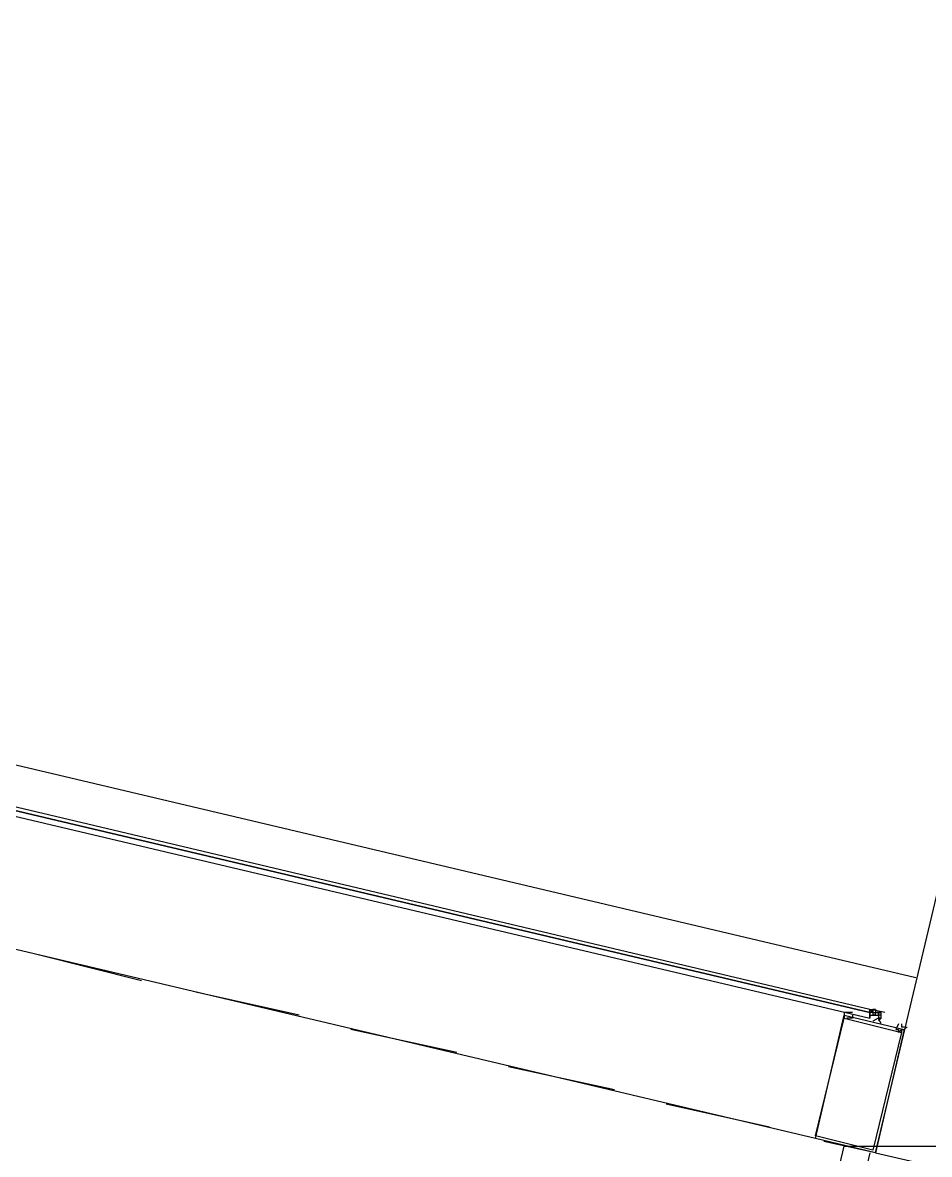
# Model space of a CAD drawing. Header units: feet. Extents: x -84 to 198, y -22 to 181.
# Drawn here: x 86.18 to 90.4, y 149.06 to 154.32 of the extents above; entities that cross this region are included whole.
import ezdxf

# ---------------------------------------------------------------- set-up
doc = ezdxf.new("R2010")
doc.units = ezdxf.units.FT
doc.layers.add('A-AREA-UNIDAD', color=30, linetype='CONTINUOUS')
doc.layers.add('A-LINEA', color=7, linetype='CONTINUOUS')

msp = doc.modelspace()

# ---------------------------------------------------------------- linework, layer by layer
at = {"layer": 'A-AREA-UNIDAD'}
msp.add_lwpolyline([(46.88, 133.8489), (48.032, 133.9733), (49.808, 133.5289), (49.92, 133.7422), (50.912, 133.7422), (52.128, 133.4222), (52.88, 133.4222), (52.992, 132.7644), (73.152, 128.0178), (73.952, 131.4489), (75.44, 131.3778), (76.24, 132.6933), (77.248, 132.6933), (78.592, 130.6133), (79.328, 133.5289), (80.672, 133.5822), (86.032, 132.3378), (90, 149.1022), (90.688, 149.1022), (91.92, 154.2933), (91.68, 154.4533), (91.68, 155.5378), (92.672, 159.8222), (101.44, 159.3422)], dxfattribs=at)
at = {"layer": 'A-LINEA'}
for p, q in [((90.1467, 149.0711), (91.4533, 154.5778)), ((90.3333, 149.8844), (75.4933, 153.3911)), ((89.8667, 149.1378), (85.52, 150.1644)), ((86.7333, 149.8711), (86.2533, 149.9911)), ((87.4667, 149.7111), (86.9867, 149.8178)), ((90.12, 149.7378), (90.12, 149.7378)), ((90.12, 149.7378), (90.12, 149.7378)), ((90.12, 149.7378), (90.1333, 149.7378)), ((90.12, 149.7378), (90.12, 149.7378)), ((90.12, 149.7378), (90.1333, 149.7378)), ((90.12, 149.7378), (90.12, 149.7244)), ((90.1333, 149.7244), (90.12, 149.7378)), ((90.12, 149.7244), (90.12, 149.7244)), ((90.12, 149.7244), (90.12, 149.7111)), ((90.1333, 149.7244), (90.12, 149.7244)), ((90.12, 149.7244), (90.12, 149.7244)), ((90.12, 149.7244), (90.12, 149.7244)), ((90.12, 149.7244), (90.12, 149.7244)), ((90.12, 149.7244), (90.12, 149.7244)), ((90.12, 149.7244), (90.12, 149.7244)), ((90.12, 149.7244), (90.12, 149.7244)), ((90.1333, 149.7244), (90.12, 149.7244)), ((90.12, 149.7244), (90.12, 149.7244)), ((90.12, 149.7244), (90.12, 149.7244)), ((90.12, 149.7244), (90.12, 149.7244)), ((90.12, 149.7244), (90.12, 149.7244)), ((90.12, 149.7244), (90.12, 149.7244)), ((90.12, 149.7244), (90.12, 149.7244)), ((90.12, 149.7111), (90.12, 149.7111)), ((90.12, 149.7111), (90.12, 149.7111)), ((90.12, 149.7111), (90.12, 149.7111)), ((90.12, 149.7111), (90.12, 149.7111)), ((90.12, 149.7111), (90.12, 149.7111)), ((90.12, 149.7111), (90.12, 149.7111)), ((90.12, 149.7111), (90.12, 149.6978)), ((90.12, 149.7111), (90.12, 149.7111)), ((90.12, 149.7111), (90.12, 149.6978)), ((90.12, 149.7111), (90.12, 149.6978)), ((90.12, 149.7111), (90.12, 149.7111)), ((90.12, 149.7111), (90.12, 149.7111)), ((90.12, 149.7111), (90.12, 149.7111)), ((90.12, 149.7111), (90.12, 149.7111)), ((90.12, 149.7111), (90.12, 149.7111)), ((90.12, 149.7111), (90.12, 149.7111)), ((90.12, 149.7111), (90.1333, 149.7111)), ((90.12, 149.7111), (90.12, 149.7111)), ((90.133, 149.7383), (90.1894, 149.725)), ((90.1333, 149.7378), (90.1333, 149.7378)), ((90.1333, 149.7378), (90.1333, 149.7244)), ((90.1333, 149.7378), (90.1333, 149.7378)), ((90.1333, 149.7378), (90.1333, 149.7378)), ((90.1333, 149.7378), (90.1333, 149.7378)), ((90.1333, 149.7378), (90.1333, 149.7378)), ((90.1333, 149.7378), (90.1333, 149.7378)), ((90.1333, 149.7378), (90.1333, 149.7378)), ((90.1333, 149.7378), (90.1333, 149.7378)), ((90.1333, 149.7378), (90.1333, 149.7378)), ((90.1467, 149.7378), (90.1333, 149.7378)), ((90.1333, 149.7378), (90.1333, 149.7378)), ((90.1333, 149.7378), (90.1333, 149.7378)), ((90.1467, 149.7378), (90.1333, 149.7378)), ((90.1333, 149.7378), (90.1333, 149.7378)), ((90.1333, 149.7378), (90.1333, 149.7378)), ((90.1333, 149.7378), (90.1333, 149.7378)), ((90.1333, 149.7378), (90.1333, 149.7378)), ((90.1333, 149.7378), (90.1333, 149.7378)), ((90.1333, 149.7378), (90.1333, 149.7378)), ((90.1333, 149.7244), (90.1333, 149.7378)), ((90.1333, 149.7378), (90.1333, 149.7378)), ((90.1333, 149.7378), (90.1333, 149.7378)), ((90.1333, 149.7378), (90.1333, 149.7378)), ((90.1333, 149.7378), (90.1333, 149.7378)), ((90.1333, 149.7378), (90.1333, 149.7378)), ((90.1333, 149.7378), (90.1333, 149.7378)), ((90.1333, 149.7244), (90.1333, 149.7244)), ((90.1333, 149.7244), (90.1333, 149.7244)), ((90.1333, 149.7244), (90.1333, 149.7244)), ((90.1333, 149.7244), (90.1333, 149.7244)), ((90.1333, 149.7244), (90.1333, 149.7244)), ((90.1333, 149.7244), (90.1333, 149.7244)), ((90.1333, 149.7244), (90.1333, 149.7244)), ((90.1333, 149.7244), (90.1333, 149.7244)), ((90.1333, 149.7244), (90.1333, 149.7244)), ((90.1333, 149.7244), (90.1333, 149.7111)), ((90.1333, 149.7244), (90.1333, 149.7244)), ((90.1333, 149.7244), (90.1333, 149.7244)), ((90.1333, 149.7244), (90.1333, 149.7111)), ((90.1333, 149.7244), (90.1333, 149.7244)), ((90.1333, 149.7244), (90.1467, 149.7244)), ((90.1333, 149.7244), (90.1333, 149.7244)), ((90.1333, 149.7244), (90.1467, 149.7244)), ((90.1333, 149.7244), (90.1333, 149.7111)), ((90.1333, 149.7244), (90.1333, 149.7244)), ((90.1333, 149.7244), (90.1333, 149.7244)), ((90.1333, 149.7244), (90.1333, 149.7244)), ((90.1333, 149.7244), (90.1333, 149.7244)), ((90.1333, 149.7244), (90.1333, 149.7244)), ((90.1333, 149.7244), (90.1333, 149.7244)), ((90.1333, 149.7244), (90.1333, 149.7244)), ((90.1333, 149.7111), (90.1333, 149.7111)), ((90.1467, 149.7111), (90.1333, 149.7111)), ((90.1333, 149.7111), (90.1333, 149.7111)), ((90.1333, 149.7111), (90.1333, 149.7111)), ((90.1333, 149.7111), (90.1333, 149.7111)), ((90.1333, 149.7111), (90.1333, 149.7111)), ((90.1333, 149.7111), (90.1333, 149.7111)), ((90.1333, 149.7111), (90.1333, 149.7111)), ((90.1333, 149.7111), (90.1333, 149.7111)), ((90.1333, 149.7111), (90.1333, 149.7111)), ((90.1333, 149.7111), (90.1333, 149.7111)), ((90.1333, 149.7111), (90.1333, 149.7111)), ((90.1333, 149.7111), (90.1333, 149.7111)), ((90.1333, 149.7111), (90.1333, 149.7111)), ((90.1333, 149.7111), (90.1333, 149.7111)), ((90.1333, 149.7111), (90.1333, 149.7111)), ((90.1333, 149.7111), (90.1333, 149.7111)), ((90.1333, 149.7111), (90.1467, 149.7111)), ((90.1333, 149.7111), (90.1333, 149.7111)), ((90.1333, 149.7111), (90.1333, 149.7111)), ((90.1467, 149.7111), (90.1333, 149.7111)), ((90.1333, 149.7111), (90.1333, 149.7111)), ((90.1333, 149.7111), (90.1333, 149.7111)), ((90.1333, 149.7111), (90.1333, 149.7111)), ((90.1467, 149.7378), (90.1467, 149.7244)), ((90.1467, 149.7378), (90.1467, 149.7378)), ((90.1467, 149.7378), (90.1467, 149.7378)), ((90.1467, 149.7378), (90.1467, 149.7378)), ((90.1467, 149.7378), (90.1467, 149.7378)), ((90.1467, 149.7378), (90.1467, 149.7378)), ((90.1467, 149.7244), (90.1467, 149.7244)), ((90.16, 149.7244), (90.1467, 149.7244)), ((90.1467, 149.7244), (90.1467, 149.7244)), ((90.1467, 149.7244), (90.1467, 149.7244)), ((90.1467, 149.7244), (90.1467, 149.7244)), ((90.1467, 149.7244), (90.1467, 149.7244)), ((90.1467, 149.7244), (90.1467, 149.7244)), ((90.1467, 149.7244), (90.1467, 149.7244)), ((90.1467, 149.7244), (90.1467, 149.7244)), ((90.1467, 149.7244), (90.1467, 149.7244)), ((90.1467, 149.7244), (90.1467, 149.7244)), ((90.1467, 149.7244), (90.1467, 149.7244)), ((90.1467, 149.7244), (90.1467, 149.7244)), ((90.1467, 149.7244), (90.1467, 149.7244)), ((90.1467, 149.7244), (90.1467, 149.7244)), ((90.1467, 149.7244), (90.1467, 149.7244)), ((90.1467, 149.7244), (90.1467, 149.7244)), ((90.1467, 149.7244), (90.1467, 149.7244)), ((90.1467, 149.7244), (90.1467, 149.7244)), ((90.1467, 149.7244), (90.1467, 149.7244)), ((90.1467, 149.7244), (90.1467, 149.7244)), ((90.1467, 149.7244), (90.1467, 149.7244)), ((90.1467, 149.7244), (90.1467, 149.7244)), ((90.1467, 149.7244), (90.16, 149.7244)), ((90.1467, 149.7244), (90.1467, 149.7244)), ((90.1467, 149.7244), (90.1467, 149.7244)), ((90.1467, 149.7244), (90.16, 149.7244)), ((90.1467, 149.7244), (90.16, 149.7244)), ((90.1467, 149.7111), (90.1467, 149.7244)), ((90.1467, 149.7244), (90.1467, 149.7244)), ((90.16, 149.7244), (90.1467, 149.7244)), ((90.1467, 149.7111), (90.1467, 149.7244)), ((90.1467, 149.7244), (90.1467, 149.7244)), ((90.1467, 149.7244), (90.1467, 149.7244)), ((90.1467, 149.7111), (90.1467, 149.7111)), ((90.1467, 149.7111), (90.1467, 149.7111)), ((90.1467, 149.7111), (90.1467, 149.7111)), ((90.1467, 149.7111), (90.1467, 149.7111)), ((90.1467, 149.7111), (90.1467, 149.7111)), ((90.1467, 149.7111), (90.1467, 149.7111)), ((90.1467, 149.7111), (90.16, 149.7111)), ((90.1467, 149.7111), (90.1467, 149.7111)), ((90.16, 149.7244), (90.16, 149.7244)), ((90.16, 149.7244), (90.16, 149.7244)), ((90.16, 149.7244), (90.16, 149.7244)), ((90.16, 149.7244), (90.16, 149.7244)), ((90.16, 149.7244), (90.16, 149.7244)), ((90.16, 149.7244), (90.16, 149.7244)), ((90.16, 149.7244), (90.16, 149.7244)), ((90.16, 149.7244), (90.16, 149.7244)), ((90.16, 149.7244), (90.16, 149.7244)), ((90.1733, 149.7244), (90.16, 149.7244)), ((90.16, 149.7244), (90.16, 149.7111)), ((90.16, 149.7111), (90.16, 149.7244)), ((90.1733, 149.7244), (90.16, 149.7244)), ((90.16, 149.7244), (90.16, 149.7244)), ((90.16, 149.7244), (90.16, 149.7111)), ((90.1733, 149.7244), (90.16, 149.7244)), ((90.16, 149.7244), (90.16, 149.7244)), ((90.16, 149.7244), (90.16, 149.7244)), ((90.16, 149.7244), (90.16, 149.7244)), ((90.16, 149.7244), (90.16, 149.7244)), ((90.16, 149.7244), (90.16, 149.7244)), ((90.16, 149.7244), (90.16, 149.7244)), ((90.16, 149.7244), (90.16, 149.7244)), ((90.16, 149.7244), (90.1733, 149.7244)), ((90.16, 149.7244), (90.16, 149.7244)), ((90.16, 149.7244), (90.16, 149.7244)), ((90.16, 149.7244), (90.16, 149.7244)), ((90.16, 149.7244), (90.16, 149.7244)), ((90.1733, 149.7111), (90.16, 149.7111)), ((90.16, 149.7111), (90.16, 149.7111)), ((90.16, 149.7111), (90.16, 149.6978)), ((90.16, 149.7111), (90.16, 149.7111)), ((90.16, 149.7111), (90.16, 149.7111)), ((90.1733, 149.7111), (90.16, 149.7111)), ((90.16, 149.7111), (90.16, 149.7111)), ((90.16, 149.7111), (90.16, 149.7111)), ((90.16, 149.7111), (90.16, 149.7111)), ((90.16, 149.7111), (90.16, 149.7111)), ((90.16, 149.7111), (90.16, 149.7111)), ((90.16, 149.7111), (90.16, 149.7111)), ((90.16, 149.7111), (90.16, 149.7111)), ((90.16, 149.7111), (90.16, 149.7111)), ((90.16, 149.7111), (90.16, 149.7111)), ((90.16, 149.7111), (90.16, 149.7111)), ((90.16, 149.7111), (90.16, 149.7111)), ((90.16, 149.7111), (90.16, 149.7111)), ((90.16, 149.7111), (90.16, 149.7111)), ((90.16, 149.7111), (90.16, 149.7111)), ((90.16, 149.7111), (90.16, 149.7111)), ((90.16, 149.7111), (90.16, 149.7111)), ((90.16, 149.7111), (90.16, 149.7111)), ((90.1733, 149.7244), (90.1733, 149.7244)), ((90.1733, 149.7244), (90.1733, 149.7244)), ((90.1733, 149.7244), (90.1733, 149.7244)), ((90.1733, 149.7244), (90.1733, 149.7244)), ((90.1733, 149.7244), (90.1733, 149.7244)), ((90.1733, 149.7244), (90.1733, 149.7244)), ((90.1733, 149.7244), (90.1733, 149.7244)), ((90.1733, 149.7244), (90.1733, 149.7244)), ((90.1733, 149.7244), (90.1733, 149.7244)), ((90.1733, 149.7244), (90.1733, 149.7244)), ((90.1733, 149.7244), (90.1733, 149.7244)), ((90.1733, 149.7244), (90.1733, 149.7244)), ((90.1733, 149.7244), (90.1733, 149.7244)), ((90.1733, 149.7111), (90.1733, 149.7111)), ((90.1733, 149.7111), (90.1733, 149.7111)), ((90.1733, 149.7111), (90.1733, 149.7111)), ((90.1733, 149.7111), (90.1733, 149.7111)), ((90.1733, 149.7111), (90.1733, 149.7111)), ((90.1733, 149.7111), (90.1733, 149.7111)), ((90.1733, 149.7111), (90.1733, 149.7111)), ((90.1733, 149.7111), (90.1733, 149.7111)), ((90.1733, 149.7111), (90.1733, 149.7111)), ((90.1733, 149.7111), (90.1733, 149.7111)), ((90.1733, 149.7111), (90.1733, 149.7111)), ((90.1733, 149.7111), (90.1733, 149.7111)), ((90.1733, 149.7111), (90.1733, 149.7111)), ((90.1733, 149.7111), (90.1733, 149.7111)), ((90.1733, 149.7111), (90.1733, 149.7111)), ((90.1733, 149.7111), (90.1733, 149.7111)), ((90.1733, 149.7111), (90.1733, 149.7111)), ((90.1733, 149.7111), (90.1733, 149.7111)), ((90.12, 149.6978), (90.12, 149.6978)), ((90.12, 149.6978), (90.12, 149.6978)), ((90.16, 149.6978), (90.16, 149.6978)), ((90.1733, 149.6978), (90.16, 149.6978)), ((90.1733, 149.6978), (90.16, 149.6978)), ((90.16, 149.6978), (90.16, 149.6978)), ((90.16, 149.6978), (90.16, 149.6978)), ((90.16, 149.6978), (90.16, 149.6978)), ((90.16, 149.6978), (90.16, 149.6978)), ((90.16, 149.6978), (90.16, 149.6978)), ((90.16, 149.6978), (90.1733, 149.6978)), ((90.16, 149.6978), (90.16, 149.6978)), ((90.16, 149.6978), (90.16, 149.6978)), ((90.16, 149.6978), (90.16, 149.6978)), ((90.16, 149.6978), (90.16, 149.6978)), ((90.16, 149.6978), (90.1733, 149.6978)), ((90.16, 149.6978), (90.16, 149.6978)), ((90.16, 149.6978), (90.1733, 149.6978)), ((90.16, 149.6844), (90.16, 149.6844)), ((90.16, 149.6844), (90.16, 149.6844)), ((90.16, 149.6844), (90.16, 149.6844)), ((90.1733, 149.6978), (90.1733, 149.6978)), ((90.1733, 149.6978), (90.1733, 149.6978)), ((90.1733, 149.6978), (90.1733, 149.6978)), ((90.1733, 149.6978), (90.1733, 149.6978)), ((88.2, 149.5378), (87.7067, 149.6444)), ((88.9333, 149.3644), (88.44, 149.4711)), ((89.6533, 149.1911), (89.1733, 149.2978)), ((90.1467, 149.0711), (89.9067, 149.1244)), ((90.12, 149.0711), (86.2533, 132.6844)), ((90.12, 149.0711), (86.2533, 132.6844)), ((90.1467, 149.0711), (90.7867, 148.9244))]:
    msp.add_line(p, q, dxfattribs=at)
for points in [[(90.12, 149.7378), (85.56, 150.8178), (85.5467, 150.8044), (90.12, 149.7244), (90.12, 149.7378)], [(90.12, 149.7111), (90.12, 149.7244), (85.5467, 150.8044), (85.5467, 150.7778), (90.12, 149.6978), (90.12, 149.7111)], [(90.1467, 149.0711), (89.8667, 149.1378), (90, 149.7111), (90.28, 149.6444), (90.1467, 149.0711)], [(90.0267, 149.7244), (90.0133, 149.7244), (90.0133, 149.7244), (90, 149.7244), (90, 149.7244), (90, 149.7244), (90, 149.7111), (90, 149.7111), (90, 149.6978), (90, 149.6978), (90, 149.6978), (90, 149.6978), (90, 149.6978), (90, 149.6978)], [(90.04, 149.7111), (90.04, 149.7111), (90.04, 149.6978), (90.04, 149.6978), (90.0133, 149.6978), (90.0133, 149.6978), (90.0133, 149.6978), (90.0133, 149.6978), (90.0133, 149.6978), (90.0133, 149.6978), (90.0133, 149.6978)], [(90.04, 149.7244), (90.0267, 149.7244), (90.0267, 149.7244)], [(90.12, 149.6978), (90.12, 149.7111), (90.12, 149.7244), (90.12, 149.7378)], [(90.1333, 149.7244), (90.1333, 149.7244), (90.1333, 149.7111), (90.1333, 149.7111)], [(90.1733, 149.7111), (90.16, 149.7111), (90.16, 149.7244)], [(90.16, 149.6844), (90.1733, 149.6978), (90.1733, 149.7111), (90.1733, 149.7244), (90.1733, 149.7244)], [(90.1333, 149.0844), (89.8667, 149.1511), (90, 149.6978), (90.2667, 149.6311), (90.1333, 149.0844)], [(90.1728, 149.6732), (90.1585, 149.6971), (90.1342, 149.6835)], [(90.2533, 149.6711), (90.2533, 149.6711), (90.2533, 149.6711), (90.2533, 149.6711), (90.24, 149.6444), (90.24, 149.6444), (90.2533, 149.6444), (90.2533, 149.6444), (90.2533, 149.6444), (90.2533, 149.6444), (90.2533, 149.6311), (90.2533, 149.6311)], [(90.2667, 149.6711), (90.2667, 149.6711), (90.2667, 149.6578), (90.28, 149.6578), (90.28, 149.6578)], [(90.2667, 149.6311), (90.2667, 149.6311), (90.2667, 149.6311), (90.2667, 149.6311), (90.2667, 149.6311), (90.2667, 149.6444), (90.2667, 149.6444), (90.28, 149.6444), (90.28, 149.6444), (90.2933, 149.6578), (90.2933, 149.6578)], [(90.2533, 149.6311), (90.2667, 149.6444), (90.2667, 149.6444)], [(90.2667, 149.6444), (90.2667, 149.6311), (90.2667, 149.6311)]]:
    msp.add_lwpolyline(points, dxfattribs=at)
msp.add_lwpolyline([(90.0133, 149.6978), (90.0133, 149.6978), (90.0133, 149.6978), (90.0133, 149.6978)], close=True, dxfattribs=at)

doc.saveas('drawing.dxf')
